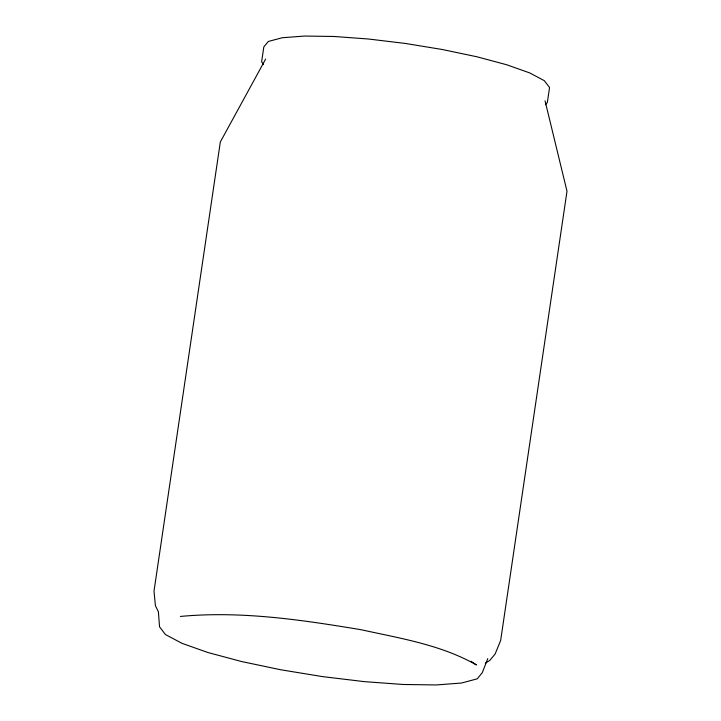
<?xml version="1.0" encoding="UTF-8"?>
<svg xmlns="http://www.w3.org/2000/svg" width="721" height="721" viewBox="0 0 721 721"><rect width="100%" height="100%" fill="white"/><g stroke="black" fill="none" stroke-linecap="round" stroke-linejoin="round"><path stroke-width="1.08" d="M487.775 658.579L482.295 672.675L477.212 678.84L461.476 683.03L436.16 684.95L402.985 684.472L364.222 681.624L322.512 676.604L280.685 669.755L241.607 661.536L207.936 652.523L181.953 643.312L165.451 634.543L159.539 626.81L158.395 611.778L155.394 605.649L154.006 591.13L220.329 141.974L265.634 59.095M545.427 104.77L547.356 102.427L549.555 87.52L544.328 80.68L529.71 72.911L506.719 64.764L476.905 56.779L442.306 49.506L405.283 43.44L368.35 38.997L334.039 36.474L304.668 36.05L282.262 37.744L268.329 41.458L263.823 46.919L261.624 61.826L263.589 64.394M485.287 663.212L489.811 660.427L495.165 653.938L500.671 640.392L566.994 191.236L545.058 100.823M180.367 616.446C240.85 610.741 301.576 619.835 361.149 629.73C400.263 638.346 441.162 644.817 476.392 664.942L471.029 661.247"/></g></svg>
